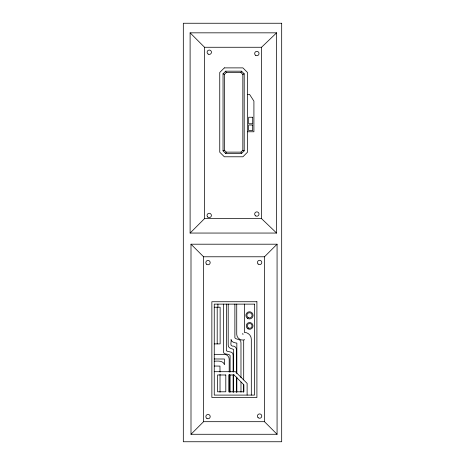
<?xml version="1.0" encoding="UTF-8"?>
<svg xmlns="http://www.w3.org/2000/svg" width="465" height="465" viewBox="0 0 465 465"><rect width="100%" height="100%" fill="white"/><g stroke="black" fill="none" stroke-linecap="round" stroke-linejoin="round"><path stroke-width="0.7" d="M242.672 333.562L242.591 334.172L243.271 334.079M244.328 339.915L244.177 339.351M240.98 72.54L242.84 74.4L242.84 150.271L240.98 152.131L226.257 152.131L224.397 150.271L224.397 74.4L226.257 72.54L240.98 72.54L241.544 71.18L244.201 73.836L244.201 150.834L241.544 153.491L225.694 153.491L223.037 150.834L223.037 73.836L225.694 71.18L241.544 71.18M225.694 153.491L226.257 152.131M190.109 233.052L204.542 218.626L204.542 47.267L190.109 32.835L276.617 32.835L276.617 233.052L190.109 233.052L190.109 32.835M277.07 434.275L264.486 421.691L264.486 256.779L277.07 244.201L190.999 244.201L190.999 434.275L277.07 434.275L277.07 244.201M190.999 434.275L203.583 421.691L203.583 256.779L190.999 244.201M204.542 47.267L261.533 47.267L276.617 32.835M242.84 74.4L244.201 73.836M223.037 150.834L224.397 150.271M247.49 94.349L249.536 94.349L253.913 101.103L253.913 131.775L247.49 131.775M204.542 218.626L261.533 218.626L276.617 233.052M203.583 256.779L264.486 256.779M214.255 307.226L220.131 307.226L220.131 343.897L214.255 343.897M214.255 354.336L224.339 354.336C226.92 354.313 229.216 356.608 229.193 359.189L229.193 372.116M214.255 358.968L224.409 359.009L224.56 364.705C223.27 360.375 217.667 360.991 214.255 361.235M214.255 366.025L219.951 366.095L220.021 372.076M214.255 371.698L235.418 371.698L247.118 383.393L247.118 395.093M203.583 421.691L264.486 421.691M223.037 73.836L224.397 74.4M242.84 150.271L244.201 150.834M225.694 71.18L226.257 72.54M240.98 152.131L241.544 153.491M261.533 47.267L261.533 218.626M251.309 395.093L251.309 339.194C251.338 335.527 248.014 332.289 244.346 332.417L244.346 304.127M243.695 379.876L243.695 340.031C240.266 340.572 236.697 337.852 236.732 334.294L236.732 304.127M243.695 384.224L243.695 392.193M240.98 377.708L240.98 342.943C241.55 338.596 236.255 339.874 234.883 337.892L234.883 304.127M240.98 382.056L240.98 392.193M236.842 373.418L236.842 343.077C234.889 342.926 231.611 342.263 231.029 339.578C231.779 341.188 229.495 345.64 232.32 346.117C234.273 345.762 236.394 347.227 236.359 349.291L236.359 372.907M236.842 377.034L236.842 392.204M236.359 377.202L236.359 392.228M233.535 371.878L233.535 349.384C231.698 348.64 227.867 348.268 228.199 344.92L228.199 304.127M233.535 374.778L233.535 392.193M233.139 371.965L233.139 355.341C233.593 350.813 228.03 352.429 226.397 350.761L226.397 304.127M233.139 374.854L233.139 392.198M230.094 372.023L230.094 355.44C228.838 353.086 222.875 355.597 223.351 350.86L223.351 304.127M230.094 374.906L230.094 392.21M229.193 374.267L229.193 392.222M220.021 374.238L220.021 392.216M217.916 304.127L217.916 307.226M217.196 307.226L217.196 343.897M224.333 67.884L219.747 72.47L219.747 152.2L224.333 156.786L242.904 156.786L247.49 152.2L247.49 72.47L242.904 67.884L224.333 67.884M281.685 23.25L183.315 23.25L183.315 441.75L281.685 441.75L281.685 23.25M252.693 117.244L248.67 117.244L248.67 123.76L252.693 123.76L252.693 117.244M252.664 125.009L248.641 125.009L248.641 130.56L252.664 130.56L252.664 125.009M256.907 301.733L211.86 301.733L211.86 397.488L256.907 397.488L256.907 301.733M254.512 304.127L214.255 304.127L214.255 395.093L254.512 395.093L254.512 304.127M225.804 374.988L217.55 374.988L217.55 391.797L225.804 391.797L225.804 374.988M234.058 374.988L228.943 374.988L228.943 391.797L243.823 391.797L243.823 384.758L234.058 374.988M208.186 54.114A2.174 2.174 0 0 0 211.453 52.231A2.174 2.174 0 0 0 208.186 50.348A2.174 2.174 0 0 0 208.186 54.114M255.767 55.411A2.174 2.174 0 0 0 259.034 53.522A2.174 2.174 0 0 0 255.767 51.638A2.174 2.174 0 0 0 255.767 55.411M206.948 418.483A2.174 2.174 0 0 0 210.209 416.599A2.174 2.174 0 0 0 206.948 414.716A2.174 2.174 0 0 0 206.948 418.483M258.063 417.622A2.174 2.174 0 0 0 261.708 416.646A2.174 2.174 0 0 0 259.04 413.978A2.174 2.174 0 0 0 258.063 417.622M258.087 264.004A2.174 2.174 0 0 0 261.725 263.027A2.174 2.174 0 0 0 259.063 260.359A2.174 2.174 0 0 0 258.087 264.004M206.477 264.143A2.174 2.174 0 0 0 210.116 263.167A2.174 2.174 0 0 0 207.454 260.505A2.174 2.174 0 0 0 206.477 264.143M207.669 216.975A2.174 2.174 0 0 0 211.308 215.998A2.174 2.174 0 0 0 208.645 213.336A2.174 2.174 0 0 0 207.669 216.975M255.75 215.929A2.174 2.174 0 0 0 259.017 214.045A2.174 2.174 0 0 0 255.75 212.162A2.174 2.174 0 0 0 255.75 215.929M247.955 328.819A3.371 3.371 0 0 0 253.012 325.895A3.371 3.371 0 0 0 247.955 322.977A3.371 3.371 0 0 0 247.955 328.819M247.688 318.467A3.592 3.592 0 0 0 253.076 315.357A3.592 3.592 0 0 0 247.688 312.248A3.592 3.592 0 0 0 247.688 318.467M248.176 317.618A2.61 2.61 0 0 0 252.094 315.357A2.61 2.61 0 0 0 248.176 313.096A2.61 2.61 0 0 0 248.176 317.618M248.444 327.97A2.395 2.395 0 0 0 252.036 325.895A2.395 2.395 0 0 0 248.444 323.826A2.395 2.395 0 0 0 248.444 327.97"/></g></svg>
